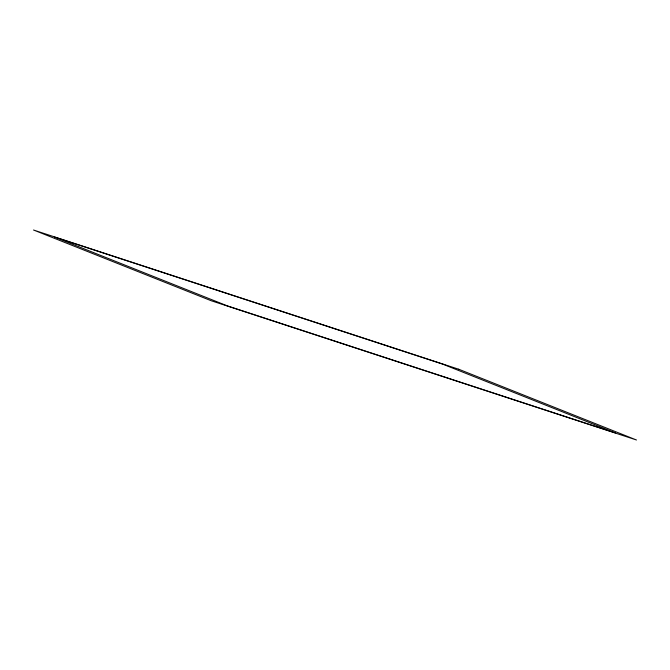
<?xml version="1.0" encoding="UTF-8"?>
<svg xmlns="http://www.w3.org/2000/svg" width="670" height="670" viewBox="0 0 670 670"><rect width="100%" height="100%" fill="white"/><g stroke="black" fill="none" stroke-linecap="round" stroke-linejoin="round"><path stroke-width="1" d="M458.69 369.212L33.5 230.003L211.31 300.788L636.5 439.997L458.69 369.212M442.778 364.178L54.572 237.079L227.222 305.822L615.429 432.921L442.778 364.178"/></g></svg>
